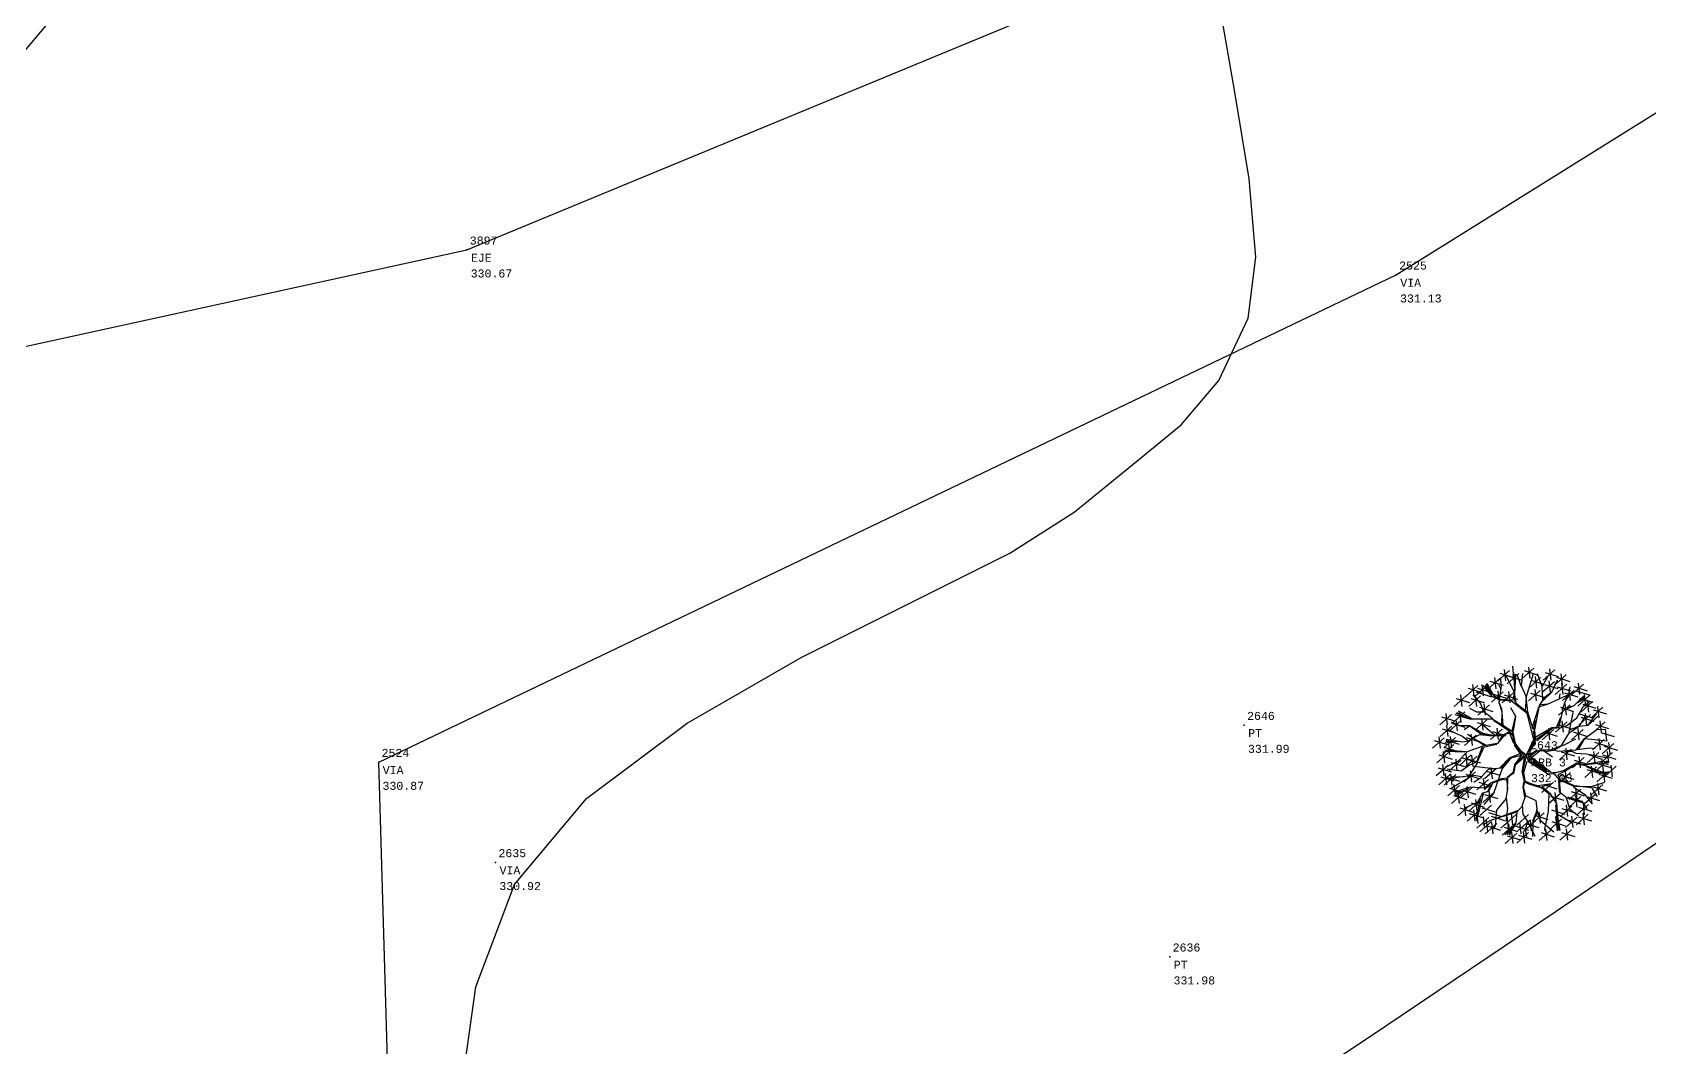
# Model space of a CAD drawing. Header units: metres. Extents: x 5050628 to 5051715, y 2427226 to 2427693.
# Drawn here: x 5051381.47 to 5051391.58, y 2427506.51 to 2427512.84 of the extents above; entities that cross this region are included whole.
import ezdxf
from ezdxf.enums import TextEntityAlignment as Align

# ---------------------------------------------------------------- set-up
doc = ezdxf.new("R2010")
doc.units = ezdxf.units.M
for name, color, linetype in [('1. Eje Vía', 7, 'Continuous'), ('ARBOLES', 3, 'Continuous'), ('C-TOPO-MINR-N', 11, 'Continuous'), ('CVL_PUNTO', 2, 'Continuous'), ('CVL_PUNTO_COR', 2, 'Continuous'), ('CVL_PUNTO_NUM', 2, 'Continuous'), ('Red Baja Tension', 30, 'Continuous'), ('Vía', 40, 'Continuous')]:
    doc.layers.add(name, color=color, linetype=linetype)
doc.styles.add('MONOTXT4', font='monotxt4.shx')

# ---------------------------------------------------------------- blocks, each defined once
blk = doc.blocks.new('ar-2')
at = {"layer": 'ARBOLES'}
for p, q in [((29.55246350055218, 112.412877501748), (29.34630313464719, 112.2297089820843)), ((29.37946179489764, 112.3681670756884), (29.61301409753128, 112.2960534852696)), ((29.45731256244219, 112.4301847634485), (29.48037945652946, 112.2297089820843)), ((29.71552003392636, 112.3601516627266), (29.50935966802138, 112.1769831430629)), ((29.60292233136809, 112.4907601794003), (29.62598922545536, 112.290284398036)), ((29.98223099681045, 112.4553416020795), (29.77607063090546, 112.2721730824157)), ((29.80922929115591, 112.4106311760198), (30.04278159378954, 112.338517585601)), ((29.88708005870045, 112.47264886378), (29.91014695278772, 112.2721730824157)), ((30.35250623057634, 112.4232604066635), (30.14634586467135, 112.2400918869997)), ((30.1795045249218, 112.3785499806038), (30.41305682755544, 112.306436390185)), ((30.25735529246635, 112.440567668364), (30.28042218655362, 112.2400918869997)), ((30.45942736824088, 112.3558248473015), (30.48249426232816, 112.1553490659372)), ((28.99441500272348, 112.1470566744231), (28.78825463681849, 111.9638881547594)), ((28.82141329706895, 112.1023462483635), (29.05496559970258, 112.0302326579447)), ((28.89926406461349, 112.1643639361237), (28.92233095870076, 111.9638881547594)), ((29.15903121407093, 112.1495799787037), (28.95287084816594, 111.96641145904)), ((28.9860295084164, 112.1048695526441), (29.21958181105003, 112.0327559622253)), ((29.06388027596094, 112.1668872404042), (29.08694717004821, 111.96641145904)), ((29.38105006966092, 112.2721730824157), (29.17488970375594, 112.0890045627519)), ((29.20804836400639, 112.2274626563561), (29.44160066664002, 112.1553490659372)), ((29.28589913155093, 112.2894803441162), (29.3089660256382, 112.0890045627519)), ((29.40091247387526, 112.0875612958776), (29.36385073400531, 112.1617151579541)), ((29.54251832827183, 112.315441236667), (29.77607063090546, 112.2433276462482)), ((30.09900714812726, 112.2880380723078), (29.89284678222228, 112.1048695526441)), ((29.92600544247273, 112.2433276462482), (30.15955774510635, 112.1712140558294)), ((30.00040191273639, 112.0781901245878), (30.02346880682365, 111.8777143432235)), ((30.00385621001727, 112.3053453340083), (30.02692310410454, 112.1048695526441)), ((30.3435275266669, 112.2123157827592), (30.13736716076191, 112.0291472630954)), ((30.17052582101237, 112.1676053566996), (30.40407812364599, 112.0954917662807)), ((30.24837658855691, 112.2296230444597), (30.27144348264418, 112.0291472630954)), ((30.55457830635088, 112.338517585601), (30.34841794044589, 112.1553490659372)), ((30.56611175339452, 112.1712140558294), (30.35995138748953, 111.9880455361656)), ((30.38157660069634, 112.2938071595413), (30.61512890332997, 112.2216935691225)), ((30.39311004773998, 112.1265036297697), (30.62666235037361, 112.0543900393509)), ((30.47096081528453, 112.1885213175299), (30.4940277093718, 111.9880455361656)), ((30.59927041364498, 112.0832354755184), (30.62233730773224, 111.8827596941542)), ((30.86004646840117, 112.1732820478806), (30.65388610249618, 111.9901135282168)), ((30.68704476274664, 112.1285716218209), (30.92059706538026, 112.0564580314021)), ((30.76489553029118, 112.1905893095811), (30.78796242437844, 111.9901135282168)), ((28.78563586603322, 111.9649691872316), (28.57947550012823, 111.7818006675678)), ((28.61263416037868, 111.9202587611719), (28.84618646301231, 111.8481451707531)), ((28.69048492792322, 111.9822764489321), (28.7135518220105, 111.7818006675678)), ((29.04318807401292, 111.9640664884364), (28.83702770810793, 111.7808979687727)), ((28.87018636835838, 111.9193560623768), (29.10373867099201, 111.847242471958)), ((28.94803713590293, 111.9813737501369), (28.9711040299902, 111.7808979687727)), ((29.23995863215431, 111.9434909352718), (28.97205519823721, 112.0314162288768)), ((29.19795659784321, 111.809203831927), (28.99179623193822, 111.6260353122632)), ((29.10280565973321, 111.8265110936275), (29.12587255382048, 111.6260353122632)), ((29.44155336939008, 112.040052944484), (29.23539300348508, 111.8568844248203)), ((29.26855166373554, 111.9953425184244), (29.50210396636917, 111.9232289280056)), ((29.63190254286001, 112.0269868749918), (29.42574217695502, 111.843818355328)), ((29.45890083720547, 111.9822764489321), (29.6924531398391, 111.9101628585133)), ((29.53675160475001, 112.0442941366923), (29.55981849883728, 111.843818355328)), ((30.09555285084638, 112.0608828628873), (29.88939248494139, 111.8777143432235)), ((29.92255114519185, 112.0161724368276), (30.15610344782547, 111.9440588464089)), ((30.43440556282031, 111.9191260948752), (30.446053538208, 111.9996360022726)), ((30.69442135175497, 112.0659282138179), (30.48826098584998, 111.8827596941542)), ((30.52141964610044, 112.0212177877583), (30.75497194873406, 111.9491041973395)), ((30.52718636962225, 111.8265110936275), (30.55025326370952, 111.6260353122632)), ((30.74327031708436, 112.0506889441686), (30.97682261971799, 111.9785753537498)), ((30.9625739955195, 111.9707382744651), (30.75641362961451, 111.7875697548013)), ((30.78957228986496, 111.9260278484054), (31.0231245924986, 111.8539142579866)), ((31.0166290153661, 111.8648089089652), (30.81046864946112, 111.6816403893014)), ((30.84362730971157, 111.8200984829055), (31.07717961234519, 111.7479848924867)), ((30.8569093973378, 111.782471120477), (30.95644664155997, 111.8566249825535)), ((30.86742305740951, 111.9880455361656), (30.89048995149678, 111.7875697548013)), ((30.92147807725611, 111.8821161706657), (30.94454497134338, 111.6816403893014)), ((28.5280532493938, 111.6406305344114), (28.32189288348882, 111.4574620147476)), ((28.35505154373926, 111.5959201083517), (28.58860384637289, 111.5238065179329)), ((28.43290231128381, 111.6579377961119), (28.45596920537108, 111.4574620147476)), ((28.70280671228467, 111.5328330473446), (28.49664634637968, 111.3496645276809)), ((28.67979690669127, 111.4403040140381), (28.53049104035802, 111.501745785473)), ((28.76401065282641, 111.6822839127899), (28.55785028692142, 111.4991153931261)), ((28.60765577417467, 111.5501403090452), (28.63072266826195, 111.3496645276809)), ((28.66885971471641, 111.6995911744904), (28.69192660880368, 111.4991153931261)), ((29.15326449054912, 111.5423835473774), (28.94710412464413, 111.3592150277137)), ((29.02495489218867, 111.7644934058673), (29.25850719482229, 111.6923798154485)), ((29.05811355243912, 111.5596908090779), (29.08118044652639, 111.3592150277137)), ((30.57187847691633, 111.5092112957848), (30.36571811101135, 111.326042776121)), ((30.4493356020777, 111.7644934058673), (30.68288790471134, 111.6923798154485)), ((30.47672753880634, 111.5265185574853), (30.49979443289361, 111.326042776121)), ((30.60269725115884, 111.3280258998575), (30.67730423672236, 111.6705654543469)), ((30.80811321294782, 111.5906593898789), (31.04166551558145, 111.51854579946)), ((31.20045134079449, 111.7644934058673), (30.9942909748895, 111.5813248862036)), ((31.02744963513996, 111.7197829798077), (31.26100193777359, 111.6476693893889)), ((31.23937672456677, 111.5092112957848), (31.03321635866178, 111.326042776121)), ((31.1053004026845, 111.7818006675678), (31.12836729677177, 111.5813248862036)), ((31.14422578645677, 111.5265185574853), (31.16729268054404, 111.326042776121)), ((28.39990521356456, 111.2270658039614), (28.19374484765957, 111.0438972842976)), ((28.30475427545456, 111.2443730656619), (28.32782116954184, 111.0438972842976)), ((28.5362250737146, 111.4313286181325), (28.33006470780961, 111.2481600984687)), ((28.36322336806006, 111.3866181920728), (28.59677567069368, 111.314504601654)), ((28.6025423942155, 111.2308528367682), (28.39638202831051, 111.0476843171045)), ((28.4410741356046, 111.448635879833), (28.46414102969187, 111.2481600984687)), ((28.50739145610551, 111.2481600984687), (28.53045835019278, 111.0476843171045)), ((28.96440429520957, 111.2755632628279), (28.75824392930459, 111.0923947431641)), ((28.86925335709958, 111.2928705245284), (28.89232025118685, 111.0923947431641)), ((28.98026278489459, 111.4976731213178), (29.21381508752821, 111.425559530899)), ((29.2897272542654, 111.2718688130357), (29.08429932470049, 111.451956763793)), ((29.42574217695502, 111.3808491048393), (29.21958181105003, 111.1976805851756)), ((29.25274047130048, 111.3361386787796), (29.48629277393411, 111.2640250883608)), ((29.33059123884503, 111.3981563665398), (29.35365813293229, 111.1976805851756)), ((30.15955774510635, 111.3303695915462), (30.39311004773998, 111.2582560011273)), ((30.2374085126509, 111.3923872793063), (30.26047540673817, 111.191911497942)), ((30.3988767712618, 111.4645008697251), (30.63242907389543, 111.3923872793063)), ((30.85012288684405, 111.3750800176058), (30.64396252093906, 111.191911497942)), ((30.67712118118952, 111.3303695915462), (30.91067348382315, 111.2582560011273)), ((30.75497194873406, 111.3923872793063), (30.77803884282133, 111.191911497942)), ((31.06637501891223, 111.4645008697251), (31.29992732154585, 111.3923872793063)), ((31.09431043139383, 111.3716546220609), (31.23090969481689, 111.3777842772465)), ((31.12692561589132, 111.2149878468761), (31.14999250997859, 111.0145120655118)), ((31.16413713541116, 111.3203595217095), (31.3976894380448, 111.2482459312907)), ((31.24198790295571, 111.3823772094697), (31.26505479704298, 111.1819014281054)), ((28.22690350791002, 111.1823553779017), (28.46045581054365, 111.1102417874829)), ((28.47999951937687, 110.9698016394521), (28.27383915347187, 110.7866331197884)), ((28.56938373396505, 111.1082597330562), (28.36322336806006, 110.9250912133925)), ((28.38484858126687, 110.9871089011527), (28.40791547535415, 110.7866331197884)), ((28.42954068856096, 111.1861424107085), (28.66309299119459, 111.1140288202897)), ((28.47423279585505, 111.1255669947567), (28.49729968994232, 110.9250912133925)), ((28.7798691425114, 110.942398475093), (28.80293603659867, 110.7419226937287)), ((30.63819579741724, 111.0246079681704), (30.43203543151225, 110.8414394485067)), ((30.46519409176271, 110.9798975421108), (30.69874639439634, 110.907783951692)), ((30.54304485930725, 111.0419152298709), (30.56611175339452, 110.8414394485067)), ((31.12836729677177, 110.9698016394521), (30.92220693086678, 110.7866331197884)), ((31.22207655400131, 111.1976805851756), (31.01591618809632, 111.0145120655118)), ((31.03321635866178, 110.9871089011527), (31.05628325274905, 110.7866331197884)), ((31.04907484834678, 111.1529701591159), (31.2826271509804, 111.0808565686971)), ((31.36768632292722, 110.9698016394521), (31.16152595702223, 110.7866331197884)), ((31.39404176421757, 111.1254202670908), (31.18788139831258, 110.9422517474271)), ((31.22104005856304, 111.0807098410312), (31.45459236119667, 111.0085962506124)), ((31.27253538481722, 110.9871089011527), (31.29560227890449, 110.7866331197884)), ((31.29889082610758, 111.1427275287913), (31.32195772019485, 110.9422517474271)), ((28.46846607233323, 110.7419226937287), (28.26230570642824, 110.558754174065)), ((28.2954643666787, 110.6972122676691), (28.52901666931233, 110.6250986772503)), ((28.30699781372233, 110.9250912133925), (28.54055011635596, 110.8529776229737)), ((28.37331513422324, 110.7592299554292), (28.39638202831051, 110.558754174065)), ((28.69871570473715, 110.8358089050729), (28.49255533883216, 110.6526403854092)), ((28.52571399908262, 110.7910984790132), (28.75926630171625, 110.7189848885944)), ((28.60356476662716, 110.8531161667734), (28.62663166071443, 110.6526403854092)), ((28.8750200806214, 110.9250912133925), (28.66885971471641, 110.7419226937287)), ((28.70201837496687, 110.8803807873328), (28.93557067760049, 110.808267196914)), ((28.98026278489458, 110.9020148644584), (28.77410241898959, 110.7188463447947)), ((28.80726107924004, 110.8573044383988), (29.04081338187367, 110.78519084798)), ((28.85771991005595, 110.6467327543759), (28.88078680414322, 110.4462569730116)), ((28.88511184678458, 110.919322126159), (28.90817874087185, 110.7188463447947)), ((29.32049947268184, 110.6856740932021), (29.11433910677685, 110.5025055735383)), ((29.22534853457184, 110.7029813549026), (29.24841542865912, 110.5025055735383)), ((30.86781948935259, 110.8799960306467), (30.66165912344759, 110.6968275109829)), ((30.77266855124259, 110.8973032923472), (30.79573544532986, 110.6968275109829)), ((31.0894419129995, 110.7130772575612), (30.88328154709451, 110.5299087378974)), ((30.91644020734496, 110.6683668315016), (31.14999250997859, 110.5962532410827)), ((30.9942909748895, 110.7303845192617), (31.01735786897677, 110.5299087378974)), ((31.27587071468381, 110.8203452588019), (31.06971034877882, 110.6371767391381)), ((31.10286900902928, 110.7756348327422), (31.33642131166291, 110.7035212423234)), ((31.18071977657382, 110.8376525205024), (31.2037866706611, 110.6371767391381)), ((31.19468461727268, 110.9250912133925), (31.4282369199063, 110.8529776229737)), ((31.2054297269985, 110.6492609450462), (31.22849662108578, 110.448785163682)), ((31.43301393065335, 110.725155319449), (31.22685356474836, 110.5419867997853)), ((31.33786299254336, 110.7424625811496), (31.36092988663063, 110.5419867997853)), ((28.51322236546748, 110.5837210197935), (28.30706199956249, 110.4005525001298)), ((28.34022065981294, 110.5390105937339), (28.57377296244657, 110.4668970033151)), ((28.60837330357747, 110.57795193256), (28.40221293767248, 110.3947834128963)), ((28.41807142735748, 110.601028281494), (28.44113832144476, 110.4005525001298)), ((28.43537159792294, 110.5332415065004), (28.66892390055657, 110.4611279160816)), ((28.66885971471641, 110.3856815570599), (28.46269934881142, 110.2025130373961)), ((28.51322236546748, 110.5952591942605), (28.53628925955475, 110.3947834128963)), ((28.57370877660642, 110.4029888187604), (28.59677567069368, 110.2025130373961)), ((28.95287084816594, 110.6294254926754), (28.74671048226095, 110.4462569730116)), ((28.7798691425114, 110.5847150666157), (29.01342144514503, 110.5126014761969)), ((28.80149435571822, 110.3683742953593), (28.8245612498055, 110.1678985139951)), ((29.18279941111601, 110.4907673129873), (28.97663904521102, 110.3075987933235)), ((29.00979770546147, 110.4460568869276), (29.24335000809511, 110.3739432965088)), ((29.08764847300602, 110.5080745746878), (29.11071536709329, 110.3075987933235)), ((29.1474977670273, 110.6409636671424), (29.38105006966093, 110.5688500767236)), ((30.32823440811953, 110.4462569730116), (30.12207404221453, 110.2630884533479)), ((30.15523270246499, 110.401546546952), (30.38878500509862, 110.3294329565332)), ((30.62666235037361, 110.6135605027833), (30.42050198446862, 110.4303919831195)), ((30.45366064471907, 110.5688500767236), (30.68721294735269, 110.4967364863048)), ((30.53151141226361, 110.6308677644838), (30.55457830635088, 110.4303919831195)), ((31.20045134079449, 110.4073156341855), (30.9942909748895, 110.2241471145217)), ((31.3005806651085, 110.6319536833457), (31.09442029920351, 110.448785163682)), ((31.1053004026845, 110.424622895886), (31.12836729677177, 110.2241471145217)), ((31.12757895945396, 110.5872432572861), (31.36113126208759, 110.5151296668673)), ((28.73781728865368, 110.2543432648655), (28.53165692274869, 110.0711747452018)), ((28.56481558299914, 110.2096328388058), (28.79836788563277, 110.137519248387)), ((28.64266635054368, 110.271650526566), (28.66573324463096, 110.0711747452018)), ((28.89664529382822, 110.3510670336588), (28.69048492792322, 110.1678985139951)), ((28.72364358817368, 110.3063566075991), (28.95719589080731, 110.2342430171804)), ((29.04802178627594, 110.1231880879354), (28.84186142037095, 109.9400195682716)), ((28.8750200806214, 110.0784776618757), (29.10857238325503, 110.0063640714569)), ((28.95287084816594, 110.1404953496359), (28.97593774225322, 109.9400195682716)), ((29.11289742589639, 110.2284739299469), (29.34644972853002, 110.156360339528)), ((30.4493356020777, 110.2457811916474), (30.24317523617272, 110.0626126719836)), ((30.27633389642317, 110.2010707655877), (30.50988619905679, 110.1289571751689)), ((30.35418466396771, 110.2630884533479), (30.37725155805498, 110.0626126719836)), ((30.81119750307178, 110.3236638692997), (30.60503713716679, 110.1404953496359)), ((30.81119750307178, 110.1909748629291), (30.60503713716679, 110.0078063432653)), ((30.63819579741724, 110.27895344324), (30.87174810005087, 110.2068398528212)), ((30.71604656496178, 110.3409711310002), (30.73911345904906, 110.1404953496359)), ((30.71604656496178, 110.2082821246296), (30.73911345904906, 110.0078063432653)), ((31.07790846595586, 110.2400121044139), (30.87174810005087, 110.0568435847501)), ((30.88274376218713, 110.2264908062103), (31.00708873812632, 110.0645957957201)), ((30.90490676030133, 110.1953016783542), (31.13845906293495, 110.1231880879354)), ((30.98275752784587, 110.2573193661144), (31.00582442193314, 110.0568435847501)), ((28.84762814389277, 110.0352095076245), (28.64146777798778, 109.8520409879607)), ((28.67462643823823, 109.9904990815648), (28.90817874087185, 109.918385491146)), ((28.75247720578277, 110.052516769325), (28.77554409987004, 109.8520409879607)), ((29.01342144514503, 109.9400195682716), (28.80726107924004, 109.7568510486079)), ((28.84041973949049, 109.895309142212), (29.07397204212412, 109.8231955517932)), ((28.91827050703503, 109.9573268299722), (28.94133740112231, 109.7568510486079)), ((28.9736225338211, 109.9201897359084), (28.99668942790837, 109.7197139545441)), ((29.18554962324791, 109.8206729811304), (28.97938925734292, 109.6375044614667)), ((29.23688198161548, 110.0395363230496), (29.03072161571048, 109.8563678033858)), ((29.06388027596094, 109.9948258969899), (29.29743257859457, 109.9227123065711)), ((29.09039868513792, 109.837980242831), (29.11346557922519, 109.6375044614667)), ((29.18065642727775, 109.9126164039125), (29.41420872991138, 109.8405028134937)), ((29.22967357721321, 109.8448296289188), (29.46322587984684, 109.7727160385)), ((29.60306892525091, 109.8174264645597), (29.39690855934593, 109.6342579448959)), ((29.50791798714092, 109.8347337262602), (29.53098488122819, 109.6342579448959)), ((29.5814437120441, 109.8967514140204), (29.60451060613137, 109.6962756326561)), ((29.88708005870045, 109.8736750650864), (29.68091969279547, 109.6905065454226)), ((30.16532446862817, 109.906847316679), (29.95916410272318, 109.7236787970152)), ((29.99232276297364, 109.8621368906193), (30.22587506560726, 109.7900233002005)), ((30.47096081528453, 109.795792387434), (30.26480044937953, 109.6126238677703)), ((30.29363406698862, 109.9558845581638), (30.52718636962225, 109.883770967745)), ((30.37580987717453, 109.8130996491346), (30.3988767712618, 109.6126238677703)), ((30.64972924446088, 110.0236713331575), (30.44356887855589, 109.8405028134937)), ((30.47672753880634, 109.9789609070978), (30.71027984143997, 109.906847316679)), ((30.74343850169042, 109.8289646390267), (30.53727813578543, 109.6457961193629)), ((30.55457830635088, 110.040978594858), (30.57764520043816, 109.8405028134937)), ((30.64828756358043, 109.8462719007272), (30.6713544576677, 109.6457961193629)), ((30.93950710143223, 109.8794441523198), (30.73334673552724, 109.6962756326561)), ((30.94383214407359, 110.0510744975166), (30.7376717781686, 109.8679059778528)), ((30.76650539577769, 109.8347337262602), (31.00005769841132, 109.7626201358414)), ((30.77083043841906, 110.0063640714569), (31.00438274105269, 109.9342504810381)), ((30.84435616332223, 109.8967514140204), (30.86742305740951, 109.6962756326561)), ((30.8486812059636, 110.0683817592171), (30.87174810005087, 109.8679059778528)), ((29.23456677318336, 109.7528862061368), (29.02840640727837, 109.569717686473)), ((29.33059123884503, 109.7179097097817), (29.12443087294003, 109.534741190118)), ((29.13941583507337, 109.7701934678373), (29.16248272916064, 109.569717686473)), ((29.15758953319049, 109.6731992837221), (29.39114183582411, 109.6010856933033)), ((29.23544030073503, 109.7352169714822), (29.25850719482229, 109.534741190118)), ((29.45890083720547, 109.6501229347881), (29.6924531398391, 109.5780093443693)), ((29.68400634995517, 109.5471874737827), (29.47784598405018, 109.3640189541189)), ((29.51386776619559, 109.5230227316749), (29.63208559839285, 109.6787880869795)), ((29.53675160475001, 109.7121406225482), (29.55981849883728, 109.511664841184)), ((29.58885541184517, 109.5644947354832), (29.61192230593244, 109.3640189541189)), ((29.65352775606683, 109.6731992837221), (29.88708005870045, 109.6010856933033)), ((29.88708005870045, 109.5563752672436), (29.68091969279547, 109.3732067475799)), ((29.90438022926591, 109.7727160385), (29.69821986336091, 109.5895475188363)), ((29.71407835304592, 109.511664841184), (29.94763065567954, 109.4395512507652)), ((29.73137852361137, 109.7352169714822), (29.75444541769864, 109.534741190118)), ((29.79192912059046, 109.5736825289441), (29.81499601467773, 109.3732067475799)), ((30.00962293353908, 109.7626201358414), (29.80346256763409, 109.5794516161776)), ((29.86852126278739, 109.753425653063), (29.83103755989557, 109.6102801760817)), ((29.83103755989557, 109.6102801760817), (29.84977941134149, 109.4793940094715)), ((29.83662122788455, 109.7179097097817), (30.07017353051818, 109.6457961193629)), ((29.91447199542909, 109.7799273975419), (29.93753888951636, 109.5794516161776)), ((30.28210061994498, 109.6010856933033), (30.07594025403999, 109.4179171736395)), ((30.10909891429044, 109.5563752672436), (30.34265121692408, 109.4842616768248)), ((30.16694920504147, 109.6164098312673), (30.21056005167522, 109.5230227316749)), ((30.18694968183499, 109.6183929550038), (30.21001657592226, 109.4179171736395)), ((30.29795910962999, 109.7510819613744), (30.53151141226361, 109.6789683709556)), ((30.64540420181952, 109.6054125087284), (30.43924383591452, 109.4222439890646)), ((30.47240249616498, 109.5607020826688), (30.70595479879861, 109.48858849225)), ((30.55025326370952, 109.6227197704289), (30.57332015779679, 109.4222439890646)), ((30.57043679603589, 109.784254212967), (30.80398909866951, 109.7121406225482)), ((29.51100464430063, 109.502477047723), (29.74455694693425, 109.4303634573042))]:
    blk.add_line(p, q, dxfattribs=at)
at = {"layer": 'ARBOLES', "color": 27}
for p, q in [((29.62036909581637, 112.3774589244272), (29.64343598990364, 112.1769831430629)), ((29.76199971089397, 112.1426470219916), (29.78741347537622, 112.360871244674)), ((29.85518351399557, 111.9562030259135), (29.97378108157943, 112.360871244674)), ((30.12944038903324, 112.1309942722367), (30.04790456131934, 112.3545151993531)), ((29.24525316642145, 111.9562030259135), (29.09065276582106, 112.1490030673125)), ((29.11500762344989, 112.1490030673125), (29.23995863215431, 111.9879832525177)), ((29.23995863215431, 111.9879832525177), (29.14042138793215, 112.1744272485958)), ((29.27702037202427, 111.9689151165552), (29.15842280444041, 112.1871393392375)), ((29.37020417512587, 111.8439128919118), (29.41361935611638, 112.1490030673125)), ((29.41361935611638, 112.1490030673125), (29.3945590327547, 112.2867173825975)), ((29.63810760904298, 112.025060183556), (29.50044971809743, 112.311082222994)), ((29.63810760904298, 112.2178602249549), (29.61904728568129, 112.3418031087115)), ((29.63810760904298, 112.3418031087115), (29.64975558443068, 112.2242162702758)), ((29.64446105016353, 112.0430689786317), (29.63810760904298, 112.2178602249549)), ((29.64446105016353, 111.9932799569517), (29.66246246667181, 112.3481591540323)), ((29.75564626977341, 112.1373503175576), (29.68787623115406, 112.3418031087115)), ((29.84883007287501, 111.9562030259135), (29.76199971089397, 112.1426470219916)), ((30.14214727127437, 111.8820491638369), (30.12944038903324, 112.1309942722367)), ((30.13579383015381, 112.1373503175576), (30.22897763325541, 112.3047261776732)), ((30.29674767187476, 112.0314162288768), (30.39628491609693, 112.2485811106724)), ((30.59535940454126, 111.9562030259135), (30.6207731690235, 112.1246382269159)), ((29.04088414370998, 111.8386161874778), (28.909579693885, 111.9816272071968)), ((29.10230074120877, 111.6828930771171), (29.04088414370998, 111.8386161874778)), ((29.382911057367, 111.8884052091578), (29.24525316642145, 111.9562030259135)), ((29.382911057367, 111.9000579589126), (29.27702037202427, 111.9689151165552)), ((29.34640243128008, 112.0573602061846), (29.36946932536735, 111.8568844248203)), ((29.41997279723696, 111.732682098797), (29.37020417512587, 111.8439128919118)), ((29.37020417512587, 111.8439128919118), (29.41997279723696, 111.6828930771171)), ((29.49409627697687, 111.8937019135918), (29.382911057367, 111.9000579589126)), ((29.58833898693189, 111.8756931185161), (29.382911057367, 111.8884052091578)), ((29.61904728568129, 111.8884052091578), (29.49409627697687, 111.8937019135918)), ((29.86153695511614, 111.6574688958337), (29.58833898693189, 111.8756931185161)), ((29.61904728568129, 111.8884052091578), (29.64446105016353, 112.0430689786317)), ((29.63810760904298, 111.9064140042335), (29.64446105016353, 111.8629810278744)), ((29.66881590779237, 111.832260142157), (29.64446105016353, 111.9932799569517)), ((29.88059727847783, 111.6638249411545), (29.66881590779237, 111.832260142157)), ((29.83718209748731, 111.7009018721928), (29.85518351399557, 111.9498469805926)), ((29.87424383735726, 111.6765370317962), (29.84883007287501, 111.9562030259135)), ((29.99813593920826, 111.3650908110747), (30.07967176692216, 111.7941238702319)), ((30.07967176692216, 111.7941238702319), (30.14214727127437, 111.8820491638369)), ((30.08602520804272, 111.7761150751561), (30.22262419213485, 111.8195480515153)), ((30.10402662455098, 111.8131920061944), (30.22897763325541, 111.8259040968361)), ((30.14214727127437, 111.9191260948752), (30.29674767187476, 112.0377722741977)), ((30.14744180554151, 111.8820491638369), (30.29674767187476, 112.0314162288768)), ((30.22262419213485, 111.8195480515153), (30.42805212169974, 111.9127700495543)), ((30.62233730773224, 111.809203831927), (30.41617694182725, 111.6260353122632)), ((30.42805212169974, 111.9127700495543), (30.73937073660737, 112.0557810692734)), ((30.48417418493139, 111.7136139628345), (30.54559078243017, 111.8884052091578)), ((30.49052762605195, 111.7009018721928), (30.70125008988398, 111.8004799155527)), ((30.50217560143965, 111.7390381441179), (30.69489664876342, 111.7941238702319)), ((30.54559078243017, 111.8884052091578), (30.59535940454126, 111.9562030259135)), ((30.70125008988398, 111.8004799155527), (30.8569093973378, 111.9625590712343)), ((30.75737215311563, 111.8629810278744), (30.86961627957892, 111.9434909352718)), ((30.75737215311563, 111.8502689372327), (30.88232316182005, 111.9191260948752)), ((28.59100894717187, 111.6375734867302), (28.8245612498055, 111.5654598963114)), ((28.85345763065334, 111.5578908524738), (28.61096796121849, 111.6638249411545)), ((28.85345763065334, 111.5642468977946), (28.63638172570075, 111.6701809864754)), ((28.89687281164386, 111.5642468977946), (28.65438314220901, 111.6945458268719)), ((28.97840863935777, 111.6765370317962), (28.85345763065334, 111.7443348485519)), ((29.24525316642145, 111.5578908524738), (28.85345763065334, 111.5578908524738)), ((29.09065276582106, 111.6765370317962), (28.97840863935777, 111.6765370317962)), ((29.25796004866258, 111.5642468977946), (29.10230074120877, 111.6828930771171)), ((29.49409627697687, 111.4085237874339), (29.24525316642145, 111.5578908524738)), ((29.56292522244964, 111.3343699253573), (29.2706669309037, 111.5335260120772)), ((29.41997279723696, 111.6828930771171), (29.41361935611638, 111.4710248997555)), ((29.43903312059865, 111.4583128091138), (29.41997279723696, 111.732682098797)), ((29.66246246667181, 111.6013238288329), (29.57563210469077, 111.7570469391936)), ((29.59998696231959, 111.3523787204331), (29.65610902555124, 111.594967783512)), ((29.62540072680185, 111.3460226751122), (29.66246246667181, 111.6013238288329)), ((29.9801345227, 111.1966556100723), (29.86153695511614, 111.6574688958337)), ((29.96742764045887, 111.3778029017164), (29.88059727847783, 111.6638249411545)), ((29.9610741993383, 111.4212358780756), (30.06696488468104, 111.7697590298353)), ((29.9801345227, 111.3841589470373), (30.01719626256995, 111.5335260120772)), ((30.38463694070923, 111.4212358780756), (30.45876042044913, 111.589671079078)), ((30.42169868057918, 111.4212358780756), (30.446053538208, 111.501745785473)), ((30.446053538208, 111.501745785473), (30.49052762605195, 111.7009018721928)), ((30.56465110579186, 111.4456007184721), (30.73937073660737, 111.5769589884363)), ((30.73937073660737, 111.5769589884363), (30.8569093973378, 111.782471120477)), ((30.98111491860236, 111.6353698159385), (30.77495455269737, 111.4522012962747)), ((30.78307671273247, 111.6484681377088), (31.0166290153661, 111.57635454729)), ((30.7893949251777, 111.4340328777732), (30.89499804967099, 111.6208070769579)), ((30.88596398049237, 111.652677077639), (30.90903087457963, 111.4522012962747)), ((30.93860889630474, 111.4527824112821), (31.08782286743178, 111.6518159208379)), ((30.93860889630474, 111.4527824112821), (31.11917942658167, 111.6143168538202)), ((28.71121193600255, 111.2533883337741), (28.48090341534994, 111.3593953116897)), ((28.52980500663013, 111.488122621285), (28.76335730926376, 111.4160090308662)), ((28.85345763065334, 111.4403040140381), (28.67979690669127, 111.4403040140381)), ((28.82942976819982, 111.1661308893673), (28.71121193600255, 111.2533883337741)), ((28.84817161964573, 111.4340328777732), (28.7548227826363, 111.3655249668753)), ((28.79140258955504, 111.2308528367682), (29.02495489218867, 111.1587392463494)), ((29.11560342297003, 111.0853636680983), (28.81068791675391, 111.2843971776542)), ((29.01612744221868, 111.2782675224686), (28.82330262445789, 111.1661308893673)), ((29.09065276582106, 111.3025896987531), (28.85345763065334, 111.4403040140381)), ((29.04099643740651, 111.2970170559774), (28.85429876338766, 111.4340328777732)), ((29.24607554265116, 111.2533883337741), (29.01612744221868, 111.2782675224686)), ((29.2338212551673, 111.272137867283), (29.04099643740651, 111.2970170559774)), ((29.27702037202427, 111.259156722394), (29.09065276582106, 111.3025896987531)), ((29.40790422148218, 111.2595179889597), (29.26481739409707, 111.2595179889597)), ((29.45703453710691, 111.2845809036774), (29.27702037202427, 111.259156722394)), ((29.43277321667002, 111.2782675224686), (29.3394243796606, 111.1289923903016)), ((29.46974141934803, 111.2845809036774), (29.33949587637648, 111.1288577933166)), ((29.54386489908794, 111.3343699253573), (29.45703453710691, 111.2845809036774)), ((29.55021834020851, 111.3089457440739), (29.46974141934803, 111.2845809036774)), ((29.61904728568129, 111.3280138800365), (29.49409627697687, 111.4085237874339)), ((29.55021834020851, 111.3089457440739), (29.62540072680185, 111.1352138386375)), ((29.59469242805246, 111.2655127677149), (29.56292522244964, 111.3343699253573)), ((29.64446105016353, 111.1097896573541), (29.59998696231959, 111.3216578347156)), ((29.65610902555124, 111.1288577933166), (29.61904728568129, 111.3280138800365)), ((29.99813593920826, 111.3523787204331), (29.96742764045887, 111.3778029017164)), ((30.00448938032882, 111.1786468149966), (29.97378108157943, 111.3460226751122)), ((30.01719626256995, 111.1786468149966), (29.99813593920826, 111.3523787204331)), ((30.01719626256995, 111.2464446317523), (30.29674767187476, 111.4085237874339)), ((30.02990314481108, 111.209367700714), (30.25333249088424, 111.3587347657539)), ((30.03625658593164, 111.1786468149966), (30.30945455411588, 111.3958116967922)), ((30.33255945076089, 111.3750800176058), (30.1263990848559, 111.191911497942)), ((30.29674767187476, 111.4085237874339), (30.42169868057918, 111.4212358780756)), ((30.30945455411588, 111.3958116967922), (30.47146730269026, 111.4085237874339)), ((30.47146730269026, 111.4085237874339), (30.56465110579186, 111.4456007184721)), ((30.4718647112576, 111.0914933232839), (30.60882439490077, 111.3218962446719)), ((30.60882439490077, 111.3218962446719), (30.78326778143577, 111.4340328777732)), ((30.61495153864271, 111.3655249668753), (30.7893949251777, 111.4401625329588)), ((30.72704222709804, 111.0168557572004), (30.87625619822508, 111.2162498347084)), ((30.77678021747372, 111.0356052907093), (30.88887090592905, 111.2285091450796)), ((30.78326778143577, 111.4340328777732), (30.93860889630474, 111.4527824112821)), ((30.87625619822508, 111.2162498347084), (31.09431043139383, 111.3716546220609)), ((30.88887090592905, 111.2162498347084), (31.27452054145063, 111.172621112505)), ((28.39638202831051, 111.0635493069966), (28.62993433094414, 110.9914357165778)), ((28.40629642978642, 110.9919765685059), (28.76707707012016, 110.9797172581347)), ((28.78581892156607, 110.9797172581347), (28.41242357352836, 111.0107261020148)), ((28.63660495043903, 111.1600012341817), (28.41855071727029, 111.1351220454873)), ((28.43116542497427, 111.1600012341817), (28.55551040091346, 111.1661308893673)), ((28.72346622348641, 111.1477419238105), (28.4372925687162, 111.1975003011995)), ((28.80368900854227, 110.9794907282768), (28.64802970108846, 110.8174115725952)), ((28.82330262445789, 111.1661308893673), (28.72346622348641, 111.1477419238105)), ((29.10230074120877, 111.0854248169575), (28.80368900854227, 110.9794907282768)), ((29.07199257633628, 111.0666141345894), (28.97251659558493, 110.7990727141356)), ((29.10298871526606, 111.0604844794038), (28.98477088306879, 110.8052023693212)), ((28.99738559077277, 111.172621112505), (29.14047241815787, 111.0979835464215)), ((29.33949587637648, 111.1288577933166), (29.10230074120877, 111.0854248169575)), ((29.10947627922811, 111.0666141345894), (29.32717009217674, 111.1163725119784)), ((29.73768872288615, 110.9422181911169), (29.54486390512536, 110.8675806250335)), ((29.76255771807398, 110.9234686576081), (29.63821274213479, 111.0979835464215)), ((29.74929282865284, 110.9667786376351), (29.64446105016353, 111.1097896573541)), ((29.75564626977341, 110.9922028189185), (29.65610902555124, 111.1288577933166)), ((29.6569545935807, 110.7680638702555), (29.7812995695199, 110.9360885359313)), ((29.85518351399557, 110.9169896159551), (29.74929282865284, 110.9667786376351)), ((29.85518351399557, 110.9169896159551), (29.75564626977341, 110.9922028189185)), ((29.84801392134749, 110.9175192863985), (29.9801345227, 111.1966556100723)), ((29.84801392134749, 110.9175192863985), (30.00448938032882, 111.1786468149966)), ((29.89330416071896, 110.9540665469934), (29.88059727847783, 110.9169896159551)), ((29.91765901834778, 110.9922028189185), (30.01719626256995, 111.159578679034)), ((29.91765901834778, 110.9169896159551), (29.91765901834778, 110.9922028189185)), ((29.91825925316307, 110.9360885359313), (30.04260422910227, 111.0168557572004)), ((29.924386396905, 110.9112093472369), (30.01773523391443, 110.9858469133203)), ((29.94925539209285, 110.8863301585424), (30.09234221947795, 111.0045964468292)), ((30.01773523391443, 110.9858469133203), (30.10495692718193, 111.0168557572004)), ((30.09234221947795, 111.0045964468292), (30.15469491755761, 111.0045964468292)), ((30.10495692718193, 111.0168557572004), (30.29778174494272, 111.0168557572004)), ((30.15469491755761, 111.0045964468292), (30.31003603242658, 110.892459813728)), ((30.19181820022931, 110.9858469133203), (30.32265074013056, 111.0107261020148)), ((30.27903989349681, 111.0168557572004), (30.4718647112576, 111.0914933232839)), ((30.29778174494272, 111.0168557572004), (30.42212672088192, 110.9919765685059)), ((30.3475197353184, 111.0168557572004), (30.47835227521964, 111.0914933232839)), ((30.42212672088192, 110.9919765685059), (30.72704222709804, 111.0168557572004)), ((30.49060656270351, 111.0914933232839), (30.72091508335611, 111.2097596115707)), ((30.52809026559533, 110.9919765685059), (30.65856238527646, 110.9858469133203)), ((30.62756624634669, 111.0045964468292), (30.72091508335611, 110.9548380694402)), ((30.72091508335611, 110.9548380694402), (30.90761275737496, 110.9422181911169)), ((30.74578407854395, 111.022985412386), (30.97609259919656, 111.0482251690326)), ((30.90761275737496, 110.9422181911169), (31.29326239289654, 110.8737102802191)), ((30.97609259919656, 111.0482251690326), (31.06295387224394, 111.0417349458949)), ((28.64802970108846, 110.8174115725952), (28.41824691389473, 110.7051214385936)), ((28.69859722829857, 110.6371777036454), (28.45603442016211, 110.6746767706632)), ((28.84817161964573, 110.7431846815611), (28.69859722829857, 110.6371777036454)), ((28.99125844703083, 110.79294305895), (28.79807320904993, 110.5001618818497)), ((28.98477088306879, 110.8052023693212), (28.84817161964573, 110.7431846815611)), ((29.28355924554298, 110.6808064258488), (28.9162910412472, 110.7244351480522)), ((29.17795612104969, 110.6685471154776), (29.05973828885242, 110.5376609488675)), ((29.40790422148218, 110.6934263041721), (29.17795612104969, 110.6685471154776)), ((29.42051892918616, 110.6869360810344), (29.27094453783901, 110.2452403397192)), ((29.54486390512536, 110.8675806250335), (29.37690808255241, 110.6934263041721)), ((29.55099104886729, 110.8614509698479), (29.40790422148218, 110.6934263041721)), ((29.43277321667002, 110.6934263041721), (29.58234760801718, 110.8675806250335)), ((29.75643057433206, 110.9173390024225), (29.55099104886729, 110.8614509698479)), ((29.64433988587672, 110.7741935254411), (29.61334374694695, 110.6122985149509)), ((29.65082744983876, 110.7431846815611), (29.62595845465092, 110.6000392045797)), ((29.84801392134749, 110.9175192863985), (29.65082744983876, 110.7431846815611)), ((29.81229570844967, 110.9234686576081), (29.6569545935807, 110.7680638702555)), ((29.81229570844967, 110.8737102802191), (29.76904528203603, 110.6249183932742)), ((29.84801392134749, 110.9175192863985), (29.77517242577797, 110.6122985149509)), ((29.85590655508341, 110.8116925924589), (29.80004142096581, 110.6184281701365)), ((29.84801392134749, 110.9175192863985), (29.88695071959839, 110.8110555272743)), ((29.88059727847783, 110.9169896159551), (29.90495213610666, 110.8174115725952)), ((29.88695071959839, 110.8110555272743), (30.22262419213485, 110.5991873499128)), ((29.90495213610666, 110.8174115725952), (29.91765901834778, 110.9169896159551)), ((29.93036590058891, 110.8979214799926), (30.29145313760762, 110.6182554858753)), ((29.93671934170948, 110.8046994819535), (29.93036590058891, 110.8672005942751)), ((29.93036590058891, 110.8672005942751), (30.20991730989373, 110.6553324169136)), ((30.20356386877316, 110.630967576517), (29.93671934170948, 110.8046994819535)), ((30.20991730989373, 110.6553324169136), (29.96742764045887, 110.8110555272743)), ((30.37193005846809, 110.6182554858753), (30.50217560143965, 110.6489763715928)), ((30.50217560143965, 110.6489763715928), (30.73937073660737, 110.7866906868778)), ((30.53394280704247, 110.6426203262719), (30.7330172954868, 110.7676225509152)), ((30.69481778369805, 110.835285604587), (30.92837008633167, 110.7631720141682)), ((30.7330172954868, 110.7676225509152), (30.90032457832832, 110.7369016651978)), ((30.73937073660737, 110.7866906868778), (30.88232316182005, 110.7549104602735)), ((30.88232316182005, 110.7549104602735), (31.19893631099481, 110.7866906868778)), ((30.90032457832832, 110.7369016651978), (31.1555211300043, 110.630967576517)), ((31.13751971349603, 110.6118994405545), (30.90667801944888, 110.7241895745561)), ((31.18093489448655, 110.8110555272743), (30.91938490169001, 110.7612665055944)), ((30.95536559111723, 110.9250912133925), (31.18891789375086, 110.8529776229737)), ((31.29847355521698, 110.7983434366326), (31.18093489448655, 110.8110555272743)), ((31.19893631099481, 110.7866906868778), (31.29317902094984, 110.7549104602735)), ((31.29847355521698, 110.7803346415569), (31.22435007547707, 110.7919873913118)), ((28.56812510861745, 110.5250410705442), (28.46216156390404, 110.5001618818497)), ((28.63011738647699, 110.5250410705442), (28.47477627160801, 110.4817729162929)), ((28.79807320904993, 110.5001618818497), (28.53064140572563, 110.3386274393116)), ((28.7548227826363, 110.5376609488675), (28.53676854946755, 110.5315312936819)), ((28.92277860520924, 110.562540137562), (28.63011738647699, 110.5250410705442)), ((29.05973828885242, 110.5376609488675), (28.92277860520924, 110.562540137562)), ((29.06586543259436, 110.5315312936819), (28.92277860520924, 110.4381441940895)), ((29.22769411142537, 110.4320145389039), (29.10947627922811, 110.3386274393116)), ((29.12173056671197, 110.3321372161739), (29.22769411142537, 110.4071353502094)), ((29.22769411142537, 110.4071353502094), (29.16534141334572, 110.2823788387849)), ((29.25256310661321, 110.4255243157662), (29.18408326479162, 110.2823788387849)), ((29.41439178544423, 110.5066521049874), (29.22769411142537, 110.4320145389039)), ((29.42664607292809, 110.4940322266641), (29.25256310661321, 110.4255243157662)), ((29.51386776619559, 110.5189114153586), (29.41439178544423, 110.5066521049874)), ((29.50125305849161, 110.4817729162929), (29.42664607292809, 110.4940322266641)), ((29.50125305849161, 110.5189114153586), (29.51999490993753, 110.3321372161739)), ((29.61334374694695, 110.6122985149509), (29.51386776619559, 110.5250410705442)), ((29.58234760801718, 110.5751600158852), (29.51386776619559, 110.5189114153586)), ((29.51999490993753, 110.3072580274794), (29.52612205367945, 110.512781760173)), ((29.62595845465092, 110.6000392045797), (29.58234760801718, 110.5751600158852)), ((29.77517242577797, 110.6122985149509), (29.81229570844967, 110.4568937275984)), ((29.80004142096581, 110.4504035044607), (29.78742671326183, 110.3570164048684)), ((29.81878327241171, 110.4320145389039), (29.79391427722387, 110.3635066280061)), ((29.79391427722387, 110.3635066280061), (29.83716470363751, 110.2077412727014)), ((29.80004142096581, 110.6184281701365), (29.82491041615364, 110.4691530379696)), ((29.81229570844967, 110.4568937275984), (29.88726311423329, 110.413265005395)), ((29.82491041615364, 110.4691530379696), (29.91213210942114, 110.4255243157662)), ((29.88726311423329, 110.413265005395), (30.12369877862784, 110.3447570944972)), ((29.91213210942114, 110.4255243157662), (30.09234221947795, 110.3696362831916)), ((30.28516703723874, 110.413265005395), (30.05521893680625, 110.3818955935629)), ((30.12369877862784, 110.3696362831916), (30.25417089830897, 110.263629305276)), ((30.12982592236977, 110.3696362831916), (30.28516703723874, 110.413265005395)), ((30.29145313760762, 110.6182554858753), (30.20356386877316, 110.630967576517)), ((30.22262419213485, 110.5991873499128), (30.34122175971871, 110.5928313045919)), ((30.30945455411588, 110.6182554858753), (30.37193005846809, 110.6182554858753)), ((30.34122175971871, 110.5928313045919), (30.42169868057918, 110.493253261232)), ((30.40263835721749, 110.5811785548371), (30.446053538208, 110.493253261232)), ((30.40899179833805, 110.5811785548371), (30.53394280704247, 110.6426203262719)), ((30.41599957713998, 110.4879025714785), (30.42825386462385, 110.2823788387849)), ((30.42169868057918, 110.493253261232), (30.70125008988398, 110.3693103774755)), ((30.45348328003181, 110.2823788387849), (30.43474142858589, 110.4817729162929)), ((30.446053538208, 110.493253261232), (30.69489664876342, 110.3883785134381)), ((30.68343138046429, 110.3635066280061), (30.88274376218713, 110.2264908062103)), ((30.69489664876342, 110.3883785134381), (30.99986182255049, 110.350242241513)), ((30.70125008988398, 110.3693103774755), (31.01892214591217, 110.3756664227964)), ((31.01892214591217, 110.3756664227964), (31.23070351659764, 110.4434642395521)), ((31.02744963513996, 110.3626052081258), (31.26100193777359, 110.290491617707)), ((31.2487049331059, 110.5811785548371), (31.13751971349603, 110.6118994405545)), ((31.26141181534702, 110.5991873499128), (31.1438731546166, 110.6246115311962)), ((31.1555211300043, 110.630967576517), (31.27411869758816, 110.6246115311962)), ((28.49585800906187, 110.3409711310002), (28.72941031169549, 110.2688575405814)), ((28.86042590712959, 110.3570164048684), (28.58037939610131, 110.2701195284137)), ((28.70508479226062, 110.2823788387849), (28.58037939610131, 110.2574996500904)), ((28.59912124754722, 110.2326204613959), (28.70508479226062, 110.2823788387849)), ((28.61173595525119, 110.2077412727014), (28.84168405568368, 110.3447570944972)), ((28.99125844703083, 110.0956046396002), (28.7548227826363, 109.9838285744511)), ((29.10947627922811, 110.3386274393116), (28.86042590712959, 110.3570164048684)), ((29.03450887344448, 110.1579828953125), (28.95990188788095, 109.7909247200808)), ((29.0907344277822, 110.2452403397192), (28.97251659558493, 109.7656849634342)), ((29.07811972007822, 110.2513699949048), (28.99125844703083, 110.0956046396002)), ((29.18408326479162, 110.2823788387849), (29.07811972007822, 110.2513699949048)), ((29.28589913155093, 110.2731843560065), (29.07973876564594, 110.0900158363428)), ((29.27094453783901, 110.2452403397192), (29.10298871526606, 110.0523364853489)), ((29.19074819344093, 110.290491617707), (29.21381508752821, 110.0900158363428)), ((29.48899877100775, 110.1518532401269), (29.3210429484348, 109.9524591626189)), ((29.51999490993753, 110.3321372161739), (29.48899877100775, 110.1518532401269)), ((29.49512591474968, 110.1641125504981), (29.51999490993753, 109.9838285744511)), ((29.83103755989557, 110.1954819623303), (29.77517242577797, 110.0397166070256)), ((29.78742671326183, 110.3570164048684), (29.81878327241171, 110.182862084007)), ((29.83716470363751, 110.2077412727014), (30.01773523391443, 110.1204838282947)), ((30.01773523391443, 110.1204838282947), (30.04260422910227, 109.9153206635532)), ((30.12369877862784, 110.3447570944972), (30.24804375456703, 110.2452403397192)), ((30.24804375456703, 110.2452403397192), (30.23542904686306, 109.9340701970621)), ((30.2602980420509, 110.2574996500904), (30.37851587424817, 110.0707254509057)), ((30.42825386462385, 110.2823788387849), (30.54647169682112, 110.1889917391926)), ((30.54647169682112, 110.1889917391926), (30.61495153864271, 109.9712086961278)), ((30.56521354826702, 110.1706027736358), (30.81426392036554, 110.1020948627379)), ((30.577828255971, 110.1889917391926), (30.8265182078494, 110.1082245179235)), ((30.63819579741724, 110.1462644368694), (30.87174810005087, 110.0741508464506)), ((30.8265182078494, 110.1082245179235), (30.9137399011169, 109.9773383513134)), ((30.99986182255049, 110.350242241513), (31.09939906677265, 110.1945191311523)), ((29.67569644502661, 109.9153206635532), (29.21507940372139, 109.7721751865719)), ((29.24607554265116, 109.7844344969431), (29.71281972769831, 109.9524591626189)), ((29.3210429484348, 109.9524591626189), (29.30230109698889, 109.6787880869795)), ((29.6765946501541, 109.8794441523198), (29.4704342842491, 109.6962756326561)), ((29.51999490993753, 109.9838285744511), (29.48899877100775, 109.753425653063)), ((29.68182358876854, 109.9153206635532), (29.66308173732262, 109.7285464643685)), ((29.7812995695199, 110.0274572966544), (29.68182358876854, 109.9153206635532)), ((29.77517242577797, 110.0397166070256), (29.78742671326183, 109.883951251721)), ((29.78742671326183, 109.883951251721), (29.86852126278739, 109.753425653063)), ((30.02386237765636, 109.9091910083676), (29.95538253583477, 109.7595553082486)), ((30.04260422910227, 109.9153206635532), (29.96187009979682, 109.7472959978774)), ((30.03034994161841, 109.9650790409422), (30.02386237765636, 109.9091910083676)), ((30.04260422910227, 109.9153206635532), (30.09882978344, 109.7721751865719)), ((30.07017353051818, 109.9241545783795), (30.09324042460545, 109.7236787970152)), ((30.23542904686306, 109.9340701970621), (30.16694920504147, 109.6164098312673)), ((30.36626158676431, 110.0458462622112), (30.37851587424817, 109.852942407841)), ((30.39725772569408, 109.5854009873872), (30.37238873050624, 109.8406830974697)), ((30.37851587424817, 110.0707254509057), (30.39725772569408, 109.883951251721)), ((30.37851587424817, 109.852942407841), (30.42212672088192, 109.5915306425728)), ((30.39113058195214, 109.883951251721), (30.44086857232783, 109.5915306425728)), ((30.39725772569408, 109.883951251721), (30.65243524153452, 109.7346761195541)), ((30.61495153864271, 109.9712086961278), (30.77065307373179, 109.852942407841)), ((29.21507940372139, 109.7721751865719), (29.08460728404026, 109.6910473973507)), ((29.30230109698889, 109.6787880869795), (29.25869025035515, 109.6164098312673)), ((29.63190254286001, 109.6948333608477), (29.42574217695502, 109.511664841184)), ((29.66308173732262, 109.7285464643685), (29.47025691956183, 109.5168930764893)), ((29.66308173732262, 109.7224168091829), (29.53873676138343, 109.5107634213037)), ((29.87464840652933, 109.753425653063), (29.99899338246853, 109.4920138877949)), ((29.96187009979682, 109.7472959978774), (29.95538253583477, 109.4858842326092)), ((30.09882978344, 109.7721751865719), (30.33526544783454, 109.5727811090639))]:
    blk.add_line(p, q, dxfattribs=at)

msp = doc.modelspace()

# ---------------------------------------------------------------- linework, layer by layer
at = {"layer": '1. Eje Vía', "elevation": 280.286, "flags": 128}
msp.add_lwpolyline([(5051345.746, 2427520.443), (5051352.51, 2427517.333), (5051358.772, 2427514.519), (5051364.67, 2427512.12), (5051371.06, 2427510.264), (5051376.691999999, 2427509.846), (5051384.19, 2427511.487), (5051389.464, 2427513.667000001), (5051394.125, 2427516.428000001), (5051398.963999999, 2427520.864), (5051403.471, 2427527.108), (5051405.933, 2427532.183), (5051407.541, 2427537.495), (5051408.507, 2427543.423), (5051409.041, 2427549.798000001), (5051409.366999999, 2427558.115), (5051407.360999999, 2427566.632), (5051404.166, 2427573.808), (5051401.29, 2427579.767), (5051399.167999999, 2427586.987)], dxfattribs=at)
at = {"layer": 'C-TOPO-MINR-N', "color": 32, "linetype": 'Continuous', "lineweight": -3}
for points in [[(5051384.144942312, 2427506.171536345, 331.9655000000001), (5051384.244683374, 2427506.88584236, 331.9655000000001), (5051384.48735391, 2427507.524101525, 331.9655000000001), (5051384.937013879, 2427508.061497646, 331.9655000000001), (5051385.565487317, 2427508.531830357, 331.9655000000001), (5051386.278552142, 2427508.940435661, 331.9655000000001), (5051386.981986276, 2427509.29264956, 331.9655000000001), (5051387.581567636, 2427509.593808055, 331.9655000000001), (5051387.983074145, 2427509.84924715, 331.9655000000001), (5051388.352095482, 2427510.147705594, 331.9655000000001), (5051388.651148404, 2427510.39445611, 331.9655000000001), (5051388.887994031, 2427510.671172736, 331.9655000000001), (5051389.070393482, 2427511.059529515, 331.9655000000001), (5051389.117957929, 2427511.441596257, 331.9655000000001), (5051389.076539662, 2427511.930674201, 331.9655000000001), (5051388.985498072, 2427512.483882993, 331.9655000000001), (5051388.88419255, 2427513.058342278, 331.9655000000001)], [(5051389.011403584, 2427506.027056039, 332.9655000000001), (5051389.929662061, 2427506.641198815, 332.9655000000001), (5051390.99381418, 2427507.357529242, 332.9655000000001), (5051392.089301972, 2427508.10219165, 332.9655000000001)]]:
    msp.add_polyline3d(points, dxfattribs=at)
at = {"layer": 'CVL_PUNTO', "color": 4}
for p in [(5051384.19, 2427511.487, 331.1399999999999), (5051384.19, 2427511.487, 331.1399999999999), (5051389.996, 2427511.331, 331.595), (5051389.996, 2427511.331, 331.595), (5051389.046, 2427508.519, 332.457), (5051389.046, 2427508.519, 332.457), (5051383.639, 2427508.288, 331.332), (5051383.639, 2427508.288, 331.332), (5051390.814, 2427508.336, 332.498), (5051390.814, 2427508.336, 332.498), (5051384.369, 2427507.662, 331.386), (5051384.369, 2427507.662, 331.386), (5051388.581, 2427507.073000001, 332.4510000000001), (5051388.581, 2427507.073000001, 332.4510000000001)]:
    msp.add_point(p, dxfattribs=at)
at = {"layer": 'Red Baja Tension', "elevation": 323.3550000000001, "flags": 128}
msp.add_lwpolyline([(5051214.525, 2427564.231000001), (5051241.659, 2427548.434000001), (5051301.685000001, 2427534.931), (5051357.163, 2427520.468), (5051376.182, 2427506.523), (5051401.262, 2427536.202000001), (5051398.111000001, 2427603.967), (5051428.819, 2427622.067000001), (5051444.74, 2427634.543000001), (5051467.573, 2427655.58)], dxfattribs=at)
at = {"layer": 'Vía'}
msp.add_polyline3d([(5051389.449, 2427495.505, 331.165), (5051386.085, 2427499.176000001, 331.231), (5051383.749, 2427504.523, 331.4310000000001), (5051383.639, 2427508.288000001, 331.332), (5051389.996, 2427511.331, 331.5950000000001), (5051397.441, 2427515.971, 332.1350000000001), (5051402.721, 2427521.524, 332.7030000000001), (5051407.554, 2427528.949, 333.63), (5051409.749, 2427536.571, 334.1240000000001), (5051410.941000001, 2427545.784000001, 334.6969999999999), (5051411.748000001, 2427554.641, 335.362), (5051410.483, 2427563.474, 335.8260000000001), (5051407.639999999, 2427571.595000001, 336.2960000000001), (5051404.101, 2427579.183, 336.565), (5051402.336, 2427584.702000001, 336.699), (5051402.015999999, 2427591.905, 337), (5051404.609, 2427600.194, 337.2960000000001), (5051408.537000001, 2427605.625, 337.5660000000001), (5051417.128999999, 2427610.847, 338.1060000000001), (5051425.252, 2427614.656000001, 338.492), (5051432.158999999, 2427618.379000001, 339.042), (5051437.061999999, 2427621.918000001, 339.395), (5051442.441, 2427626.621, 339.792)], dxfattribs=at)

# ---------------------------------------------------------------- block references
at = {"layer": 'ARBOLES', "lineweight": 0, "xscale": 0.3543167345633265, "yscale": 0.3543167345633265, "zscale": 0.3543167345633265}
msp.add_blockref('ar-2', (5051380.232082696, 2427469.030323161, 332.4990000000001), dxfattribs=at)

# ---------------------------------------------------------------- texts
at = {"layer": 'CVL_PUNTO_COR', "color": 4, "style": 'MONOTXT4'}
for s, p in [('330.67', (5051384.213314046, 2427511.364193424, 331.1399999999999)), ('331.13', (5051390.019314045, 2427511.208193424, 331.595)), ('331.99', (5051389.069314046, 2427508.396193424, 332.457)), ('332.03', (5051390.837314046, 2427508.213193424, 332.498)), ('330.87', (5051383.662314046, 2427508.165193424, 331.332)), ('330.92', (5051384.392314046, 2427507.539193423, 331.386)), ('331.98', (5051388.604314046, 2427506.950193424, 332.4510000000001))]:
    msp.add_text(s, height=0.05, dxfattribs=at).set_placement(p, align=Align.TOP_LEFT)
at = {"layer": 'CVL_PUNTO_NUM', "color": 4, "style": 'MONOTXT4'}
for s, p in [('3897', (5051384.20767767, 2427511.50467767, 331.1399999999999)), ('2525', (5051390.01367767, 2427511.34867767, 331.595)), ('2646', (5051389.063677669, 2427508.53667767, 332.457)), ('2524', (5051383.656677669, 2427508.30567767, 331.332)), ('2643', (5051390.83167767, 2427508.35367767, 332.498)), ('2635', (5051384.386677669, 2427507.67967767, 331.386)), ('2636', (5051388.59867767, 2427507.09067767, 332.4510000000001))]:
    msp.add_text(s, height=0.05, dxfattribs=at).set_placement(p, align=Align.BOTTOM_LEFT)
for s, p in [('EJE', (5051384.214748737, 2427511.462251263, 331.1399999999999)), ('VIA', (5051390.020748737, 2427511.306251263, 331.595)), ('PT', (5051389.070748736, 2427508.494251263, 332.457)), ('ARB 3', (5051390.838748737, 2427508.311251262, 332.498)), ('VIA', (5051383.663748738, 2427508.263251263, 331.332)), ('VIA', (5051384.393748737, 2427507.637251263, 331.386)), ('PT', (5051388.605748737, 2427507.048251263, 332.4510000000001))]:
    msp.add_text(s, height=0.05, dxfattribs=at).set_placement(p, align=Align.TOP_LEFT)

doc.saveas('drawing.dxf')
